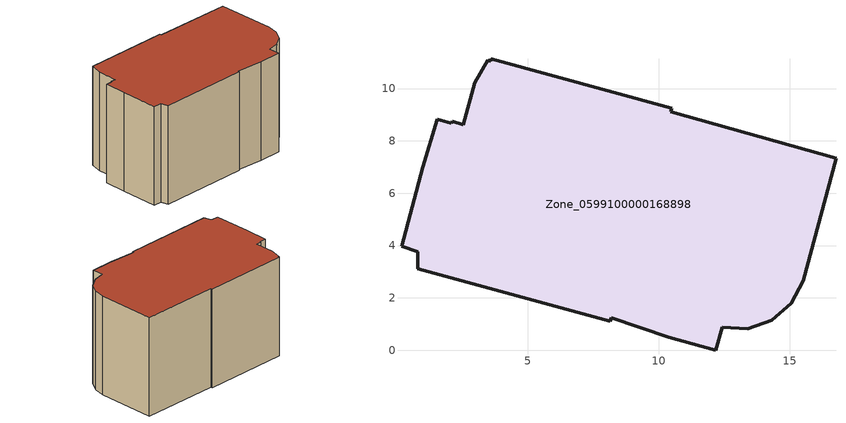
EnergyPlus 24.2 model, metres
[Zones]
Zone_0599100000168898
 floor ground (C_G): 10.37,0.49 8.18,1.24 8.14,1.11 0.79,3.12 0.78,3.76 0.17,3.96 0.99,6.99 1.53,8.82 2.07,8.68 2.11,8.75 2.54,8.62 2.98,10.23 3.47,11.07 3.57,11.04 3.59,11.14 10.5,9.25 10.46,9.11 16.77,7.33 15.51,2.65 15.05,1.8 14.32,1.15 13.39,0.83 12.42,0.89 12.18,0 z0
 wall outside (C_F): 0.78,3.76 0.79,3.12 8.14,1.11 8.18,1.24 10.37,0.49 12.18,0 12.42,0.89 13.39,0.83 14.32,1.15 15.05,1.8 15.51,2.65 16.77,7.33 10.46,9.11 10.5,9.25 3.59,11.14 3.57,11.04 3.47,11.07 2.98,10.23 2.54,8.62 2.11,8.75 2.07,8.68 1.53,8.82 0.99,6.99 0.17,3.96 0.78,3.76 z0:8.34
 roof outside (C_R): 2.54,8.62 2.11,8.75 2.07,8.68 1.53,8.82 0.99,6.99 0.17,3.96 0.78,3.76 0.79,3.12 8.14,1.11 8.18,1.24 10.37,0.49 12.18,0 12.42,0.89 13.39,0.83 14.32,1.15 15.05,1.8 15.51,2.65 16.77,7.33 10.46,9.11 10.5,9.25 3.59,11.14 3.57,11.04 3.47,11.07 2.98,10.23 z8.34
[BUILDING]
Pand.0599100000168898: North Axis=0; Terrain=City; Loads Convergence Tolerance Value=0.04; Temperature Convergence Tolerance Value=0.4; Solar Distribution=FullExterior; Maximum Number of Warmup Days=25; Minimum Number of Warmup Days=1
[Site:Location]
Rotterdam.The.Hague.AP_ZH_NLD Design_Conditions: Latitude=51.96; Longitude=4.45; Time Zone=1; Elevation=-4.5
[SITE:GROUNDTEMPERATURE:BUILDINGSURFACE]
18, 18, 18, 18, 18, 18, 18, 18, 18, 18, 18, 18
[MATERIAL] Thermal Absorptance=0.9; Solar Absorptance=0.7; Visible Absorptance=0.7
Name | Roughness | Thickness | Conductivity | Density | Specific Heat
G.D.1992-2005 | MediumSmooth | 0.15 | 0.06 | 540 | 1210
F.D.1992-2005 | Rough | 0.3 | 0.12 | 1920 | 840
R.D.1992-2005 | MediumRough | 0.2 | 0.08 | 1500 | 1000
[CONSTRUCTION]
C_G: G.D.1992-2005
C_F: F.D.1992-2005
C_R: R.D.1992-2005
[ZONE]
Zone_0599100000168898: Type=1; Multiplier=1; Ceiling Height=Autocalculate; Volume=Autocalculate; Floor Area=autocalculate; Part of Total Floor Area=Yes
[ZONEINFILTRATION:DESIGNFLOWRATE]
Infil_Zone_0599100000168898: Zone or ZoneList or Space or SpaceList=Zone_0599100000168898; Schedule=AlwaysOn; Design Flow Rate Calculation Method=Flow/Area; Flow Rate per Floor Area=0.0021; Constant Term Coefficient=1; Temperature Term Coefficient=0; Velocity Term Coefficient=0; Velocity Squared Term Coefficient=0
[HVACTEMPLATE:ZONE:IDEALLOADSAIRSYSTEM]
Zone_0599100000168898: Maximum Heating Supply Air Temperature=50; Minimum Cooling Supply Air Temperature=13; Maximum Heating Supply Air Humidity Ratio=0.0156; Minimum Cooling Supply Air Humidity Ratio=0.0077; Heating Limit=NoLimit; Cooling Limit=NoLimit; Dehumidification Control Type=ConstantSensibleHeatRatio; Cooling Sensible Heat Ratio=0.7; Dehumidification Setpoint=60; Humidification Control Type=None; Humidification Setpoint=30; Outdoor Air Method=None; Outdoor Air Flow Rate per Person=0.00944; Outdoor Air Flow Rate per Zone Floor Area=0; Outdoor Air Flow Rate per Zone=0; Demand Controlled Ventilation Type=None; Outdoor Air Economizer Type=NoEconomizer; Heat Recovery Type=None; Sensible Heat Recovery Effectiveness=0.7; Latent Heat Recovery Effectiveness=0.65
[ZONECONTROL:THERMOSTAT]
ThermostatControl_Zone_0599100000168898: Zone or ZoneList=Zone_0599100000168898; Control Type Schedule=DualSetpointControlType; Control 1=Thermostat_Zone_0599100000168898; Temperature Difference Between Cutout And Setpoint=0
[THERMOSTATSETPOINT:DUALSETPOINT]
Thermostat_Zone_0599100000168898: Heating Setpoint Temperature Schedule=HeatingSetpoint_Zone_0599100000168898; Cooling Setpoint Temperature Schedule=CoolingSetpoint_Zone_0599100000168898
[SCHEDULE:COMPACT]
HeatingSetpoint_Zone_0599100000168898: Through: 12/31, For: AllDays, Until: 24:00, 21
CoolingSetpoint_Zone_0599100000168898: Through: 12/31, For: AllDays, Until: 24:00, 24
DualSetpointControlType: Through: 12/31, For: AllDays, Until: 24:00, 4
AlwaysOn: Through: 12/31, For: AllDays, Until: 24:00, 1
